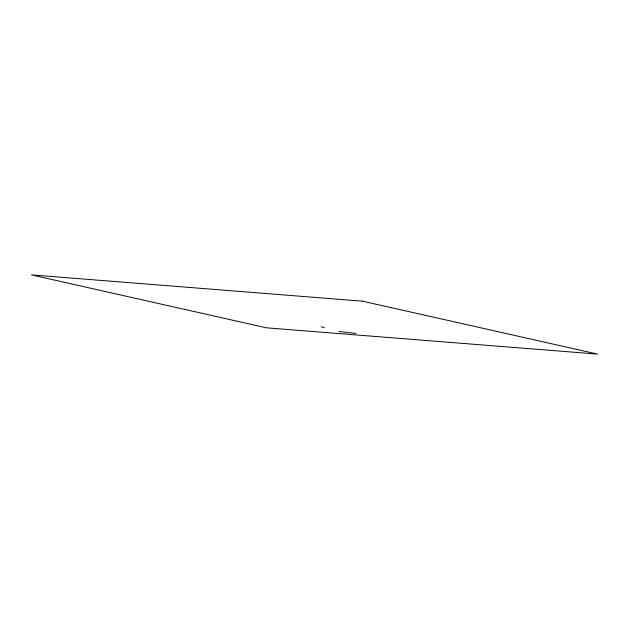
<?xml version="1.0" encoding="UTF-8"?>
<svg xmlns="http://www.w3.org/2000/svg" width="629" height="629" viewBox="0 0 629 629"><rect width="100%" height="100%" fill="white"/><g stroke="black" fill="none" stroke-linecap="round" stroke-linejoin="round"><path stroke-width="0.94" d="M356.045 333.386L338.834 331.546M321.144 326.797L324.36 327.505M362.587 301.189L31.45 274.897L266.413 327.811L597.55 354.103L362.587 301.189"/></g></svg>
